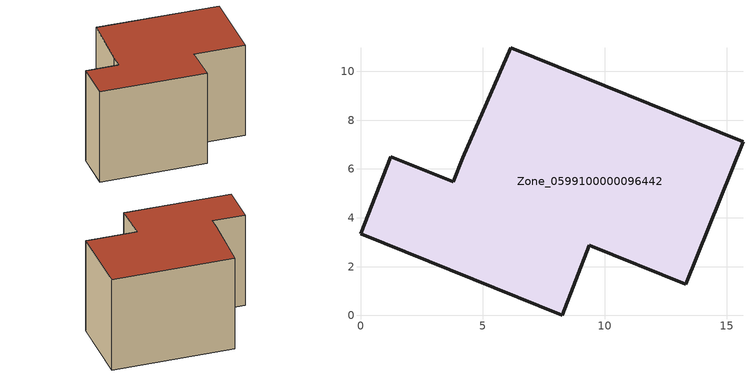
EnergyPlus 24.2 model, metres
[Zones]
Zone_0599100000096442
 floor ground (C_G): 9.37,2.87 8.27,0 0,3.35 1.25,6.5 3.8,5.48 4.19,6.45 6.16,10.97 15.66,7.11 13.33,1.28 z0
 wall outside (C_F): 1.25,6.5 0,3.35 8.27,0 9.37,2.87 13.33,1.28 15.66,7.11 6.16,10.97 4.19,6.45 3.8,5.48 1.25,6.5 z0:8.3
 roof outside (C_R): 6.16,10.97 4.19,6.45 3.8,5.48 1.25,6.5 0,3.35 8.27,0 9.37,2.87 13.33,1.28 15.66,7.11 z8.3
[BUILDING]
Pand.0599100000096442: North Axis=0; Terrain=City; Loads Convergence Tolerance Value=0.04; Temperature Convergence Tolerance Value=0.4; Solar Distribution=FullExterior; Maximum Number of Warmup Days=25; Minimum Number of Warmup Days=1
[Site:Location]
Rotterdam.The.Hague.AP_ZH_NLD Design_Conditions: Latitude=51.96; Longitude=4.45; Time Zone=1; Elevation=-4.5
[SITE:GROUNDTEMPERATURE:BUILDINGSURFACE]
18, 18, 18, 18, 18, 18, 18, 18, 18, 18, 18, 18
[MATERIAL] Thermal Absorptance=0.9; Solar Absorptance=0.7; Visible Absorptance=0.7
Name | Roughness | Thickness | Conductivity | Density | Specific Heat
G.TC.1975-1991 | MediumSmooth | 0.15 | 0.288461 | 540 | 1210
F.TC.1975-1991 | Rough | 0.3 | 0.230769 | 1920 | 840
R.TC.1975-1991 | MediumRough | 0.2 | 0.153846 | 1500 | 1000
[CONSTRUCTION]
C_G: G.TC.1975-1991
C_F: F.TC.1975-1991
C_R: R.TC.1975-1991
[ZONE]
Zone_0599100000096442: Type=1; Multiplier=1; Ceiling Height=Autocalculate; Volume=Autocalculate; Floor Area=autocalculate; Part of Total Floor Area=Yes
[ZONEINFILTRATION:DESIGNFLOWRATE]
Infil_Zone_0599100000096442: Zone or ZoneList or Space or SpaceList=Zone_0599100000096442; Schedule=AlwaysOn; Design Flow Rate Calculation Method=Flow/Area; Flow Rate per Floor Area=0.003; Constant Term Coefficient=1; Temperature Term Coefficient=0; Velocity Term Coefficient=0; Velocity Squared Term Coefficient=0
[HVACTEMPLATE:ZONE:IDEALLOADSAIRSYSTEM]
Zone_0599100000096442: Maximum Heating Supply Air Temperature=50; Minimum Cooling Supply Air Temperature=13; Maximum Heating Supply Air Humidity Ratio=0.0156; Minimum Cooling Supply Air Humidity Ratio=0.0077; Heating Limit=NoLimit; Cooling Limit=NoLimit; Dehumidification Control Type=ConstantSensibleHeatRatio; Cooling Sensible Heat Ratio=0.7; Dehumidification Setpoint=60; Humidification Control Type=None; Humidification Setpoint=30; Outdoor Air Method=None; Outdoor Air Flow Rate per Person=0.00944; Outdoor Air Flow Rate per Zone Floor Area=0; Outdoor Air Flow Rate per Zone=0; Demand Controlled Ventilation Type=None; Outdoor Air Economizer Type=NoEconomizer; Heat Recovery Type=None; Sensible Heat Recovery Effectiveness=0.7; Latent Heat Recovery Effectiveness=0.65
[ZONECONTROL:THERMOSTAT]
ThermostatControl_Zone_0599100000096442: Zone or ZoneList=Zone_0599100000096442; Control Type Schedule=DualSetpointControlType; Control 1=Thermostat_Zone_0599100000096442; Temperature Difference Between Cutout And Setpoint=0
[THERMOSTATSETPOINT:DUALSETPOINT]
Thermostat_Zone_0599100000096442: Heating Setpoint Temperature Schedule=HeatingSetpoint_Zone_0599100000096442; Cooling Setpoint Temperature Schedule=CoolingSetpoint_Zone_0599100000096442
[SCHEDULE:COMPACT]
HeatingSetpoint_Zone_0599100000096442: Through: 12/31, For: AllDays, Until: 24:00, 21
CoolingSetpoint_Zone_0599100000096442: Through: 12/31, For: AllDays, Until: 24:00, 24
DualSetpointControlType: Through: 12/31, For: AllDays, Until: 24:00, 4
AlwaysOn: Through: 12/31, For: AllDays, Until: 24:00, 1
